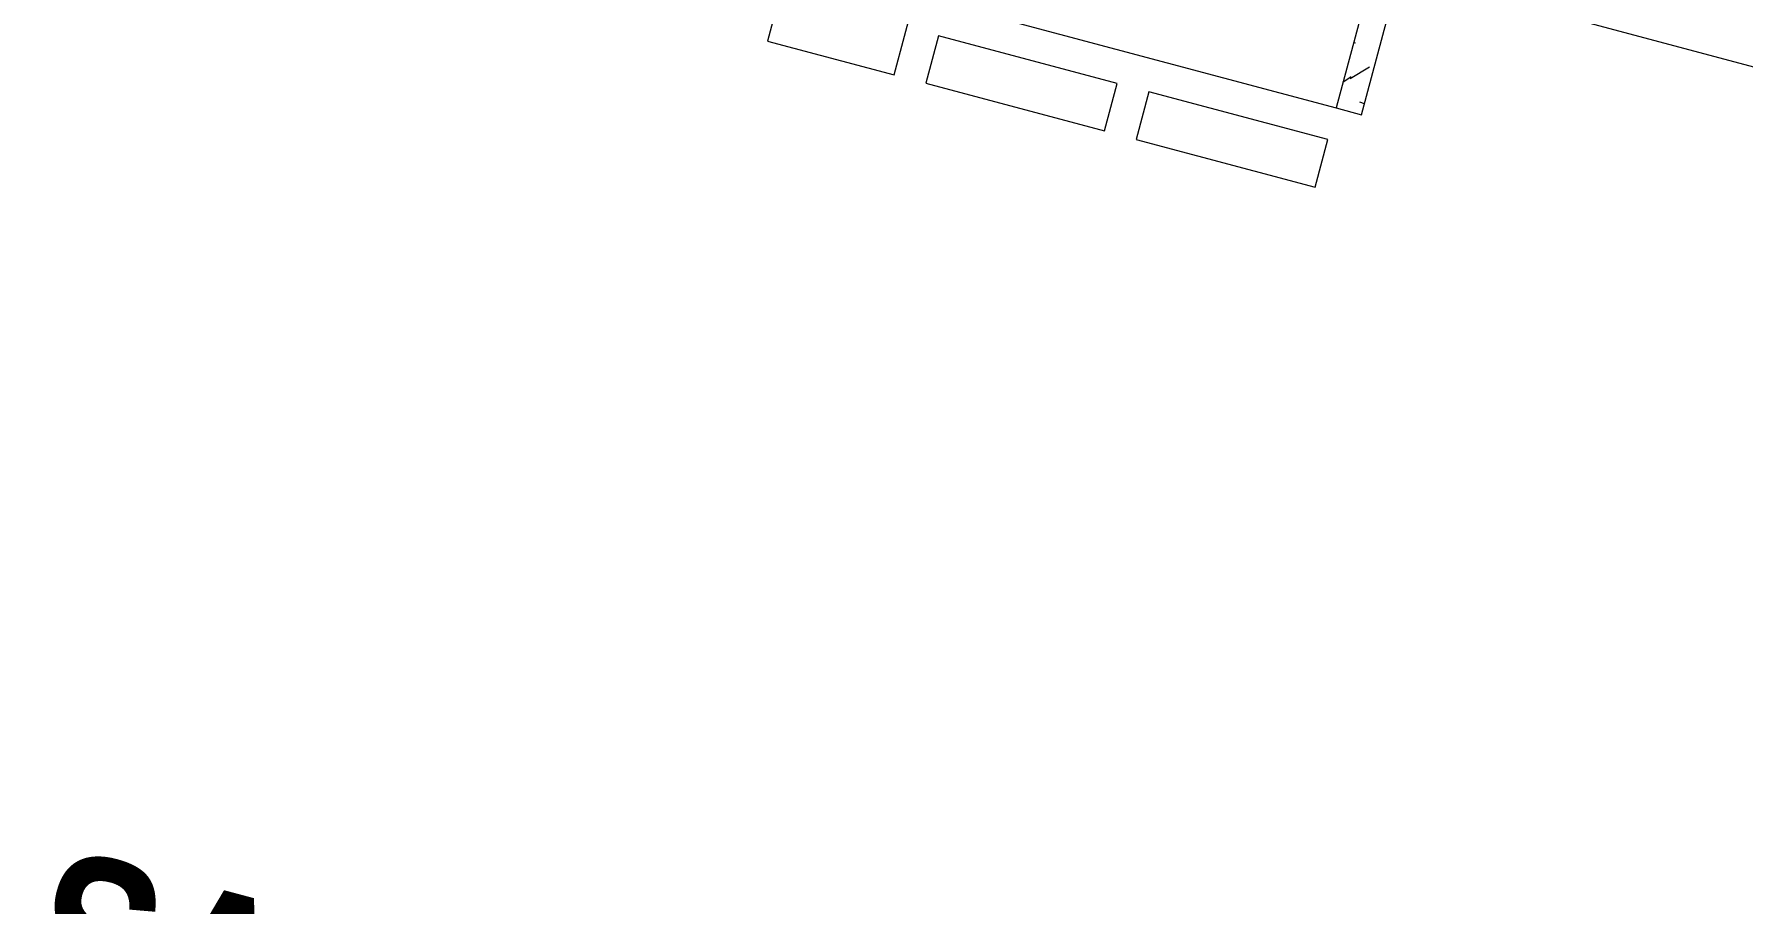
# Model space of a CAD drawing. Header units: metres. Extents: x 689715 to 690980, y 1005284 to 1006835.
# Drawn here: x 690767.12 to 690772.34, y 1005517.92 to 1005520.58 of the extents above; entities that cross this region are included whole.
import ezdxf

# ---------------------------------------------------------------- set-up
doc = ezdxf.new("R2010")
doc.units = ezdxf.units.M
doc.linetypes.add('PHANTOM', pattern=[2.5, 1.25, -0.25, 0.25, -0.25, 0.25, -0.25])
for name, color, linetype in [('0_HUELLAS CASAS CASTILLA', 1, 'Continuous'), ('0_NUMERO DE LOTE FASE V', 3, 'Continuous'), ('A-BLDG', 7, 'Continuous')]:
    doc.layers.add(name, color=color, linetype=linetype)
for name, color, linetype, lineweight in [('G-ANNO-TEXT', 2, 'Continuous', 9), ('Muros', 7, 'Continuous', 13), ('Patrón de corte', 7, 'Continuous', 13), ('Suelos', 7, 'Continuous', 9)]:
    doc.layers.add(name, color=color, linetype=linetype, lineweight=lineweight)
doc.styles.add('Arial_B', font='', dxfattribs={"width": 0.8, "height": 0.5})
doc.styles.get('Arial_B').set_extended_font_data('Arial', bold=True)

# ---------------------------------------------------------------- blocks, each defined once
blk = doc.blocks.new('FRESNO A')
at = {"layer": 'G-ANNO-TEXT', "color": 141, "insert": (3.261351614831241, 19.02872913707012), "char_height": 0.5, "width": 2.645568750000001, "attachment_point": 1, "style": 'Arial_B'}
blk.add_mtext('CASA A', dxfattribs=at)
blk = doc.blocks.new('012-AR_CASTILLA_MODELO B_rvt-1-PLANO CLAVE _8 CASAS EN HILERA_ - Dependent 1')
at = {"layer": 'Patrón de corte'}
h = blk.add_hatch(dxfattribs=at)
h.set_pattern_fill('HORMIGÓN', color=254, scale=0.9999999999999999, style=0, pattern_type=2)
h.set_pattern_definition([(49.99999999999996, (0, -2.328306436538696e-10), (0.4377584771638401, -0.03836033982117172), [0.04599999999999997, -0.5029999999999996]), (354.9999999999999, (0, -2.328306436538696e-10), (-0.0843952140696779, 0.4580987315439033), [0.037, -0.402]), (100.451, (0.03600000008009374, -0.003000000258907676), (0.3526758939897786, 0.4199401312074266), [0.03899999999999999, -0.427]), (46.18399999999996, (0, 0.121999999973923), (0.6506308650644553, -0.1004214988211121), [0.06899999999999998, -0.7539999999999997]), (96.63599999999995, (0.05400000012014061, 0.113999999826774), (0.570191611846052, 0.5938707988951815), [0.058, -0.6409999999999998]), (351.1839999999999, (0, 0.121999999973923), (0.5697220635397624, 0.5936975411065765), [0.05499999999999999, -0.6039999999999999]), (21, (0.06099999987054616, 0.09100000001490116), (0.3642747293136029, -0.245780230253577), [0.04599999999999997, -0.5029999999999996]), (326, (0.06099999987054616, 0.09100000001490116), (0.1482769546615402, 0.4415777901075864), [0.03699999999999999, -0.4019999999999999]), (71.451, (0.09099999989848584, 0.07100000022910535), (0.512048302653334, 0.1963072483374968), [0.03900000000000001, -0.4270000000000002]), (37.49999999999998, (0, -2.328306436538696e-10), (0.007375797972208928, 0.2022933454275577), [0.02, -0.3769999999999999, 0.02, -0.3879999999999999, -0.4039999999999999]), (37.49999999999998, (0, -2.328306436538696e-10), (0.007375797972208928, 0.2022933454275577), [-0.8059999999999998, 0.02, -0.384]), (7.49999999999994, (0, -2.328306436538696e-10), (0.1600503399492728, 0.2399435114399267), [0.02, -0.2129999999999999, 0.02, -0.3679999999999999, -0.154]), (7.49999999999994, (0, -2.328306436538696e-10), (0.1600503399492728, 0.2399435114399267), [-0.6209999999999999, 0.02, -0.134]), (327.5, (-0.136000000173226, -2.328306436538696e-10), (0.325416223879766, -0.01404568388630395), [0.02, -0.132, 0.02, -0.455, -0.6309999999999999]), (327.5, (-0.136000000173226, -2.328306436538696e-10), (0.325416223879766, -0.01404568388630395), [-0.6279999999999999, 0.02, -0.6109999999999999]), (317.4999999999999, (-0.1970000000437722, -2.328306436538696e-10), (0.3554815006055005, 0.06081860510782444), [0.01999999999999999, -0.1779999999999999, 0.01999999999999999, -0.2959999999999999, -0.4479999999999997]), (317.4999999999999, (-0.1970000000437722, -2.328306436538696e-10), (0.3554815006055005, 0.06081860510782444), [-0.5139999999999997, 0.01999999999999999, -0.4279999999999998])])
h.paths.add_polyline_path([(14.82183760160115, 90.85271324054338), (14.82183760165935, 92.30771324015222), (14.74183760175947, 92.30771324015222), (14.74183760146843, 90.85271324007772)], flags=0)
at = {"layer": 'Muros', "color": 253}
for p, q in [((14.82183760165935, 92.30771324015222), (14.74183760175947, 92.30771324015222)), ((14.74183760175947, 92.30771324015222), (14.74183760146843, 90.85271324007772)), ((14.82183760160115, 91.69771324028261), (14.82183760165935, 92.30771324015222))]:
    blk.add_line(p, q, dxfattribs=at)
at = {"layer": 'Suelos', "color": 9}
blk.add_line((14.74183760164306, 91.85771324043162), (11.73183760151733, 91.85771324019879), dxfattribs=at)
blk = doc.blocks.new('C TRANSFORMADA A B')
at = {"layer": 'Suelos', "color": 9}
for p, q in [((273.3538196661975, -15.53005139407469), (273.1038196661975, -15.53005139395827)), ((273.1038196661975, -15.53005139395827), (273.1038196661975, -15.93005139403977)), ((273.1038196661975, -15.93005139403977), (273.3538196661975, -15.93005139403977)), ((273.2538196661044, -16.03005139395827), (273.1038196661975, -16.03005139395827)), ((273.1038196661975, -16.03005139395827), (273.1038196661975, -16.59502569312463)), ((273.2538196661044, -16.59502569341566), (273.2538196661044, -16.03005139395827)), ((273.3538196661975, -16.03005139407469), (273.3538196661975, -17.2599999923259)), ((273.1038196661975, -16.59502569312463), (273.2538196661044, -16.59502569341566)), ((273.1038196661975, -16.69502569327597), (273.1038196661975, -17.25999999226769)), ((273.2538196661044, -16.69502569315955), (273.1038196661975, -16.69502569327597)), ((273.2538196661044, -17.25999999226769), (273.2538196661044, -16.69502569315955)), ((273.1038196661975, -17.25999999226769), (273.2538196661044, -17.25999999226769))]:
    blk.add_line(p, q, dxfattribs=at)
blk = doc.blocks.new('CASTILLAS B BLOQUE 8')
blk.add_blockref('C TRANSFORMADA A B', (0, 5.820766091346741e-11))
at = {"layer": '0_HUELLAS CASAS CASTILLA', "color": 8, "lineweight": 5, "rotation": 90}
blk.add_blockref('012-AR_CASTILLA_MODELO B_rvt-1-PLANO CLAVE _8 CASAS EN HILERA_ - Dependent 1', (365.6615329058841, -32.08183759375243), dxfattribs=at)

msp = doc.modelspace()

# ---------------------------------------------------------------- block references
at = {"layer": '0_NUMERO DE LOTE FASE V', "linetype": 'PHANTOM', "rotation": 75.06604352304308}
msp.add_blockref('CASTILLAS B BLOQUE 8', (690683.9742991681, 1005260.679424528), dxfattribs=at)
at = {"layer": 'A-BLDG', "rotation": 345.066691336882}
msp.add_blockref('FRESNO A', (690758.357713951, 1005500.763595189), dxfattribs=at)

doc.saveas('drawing.dxf')
